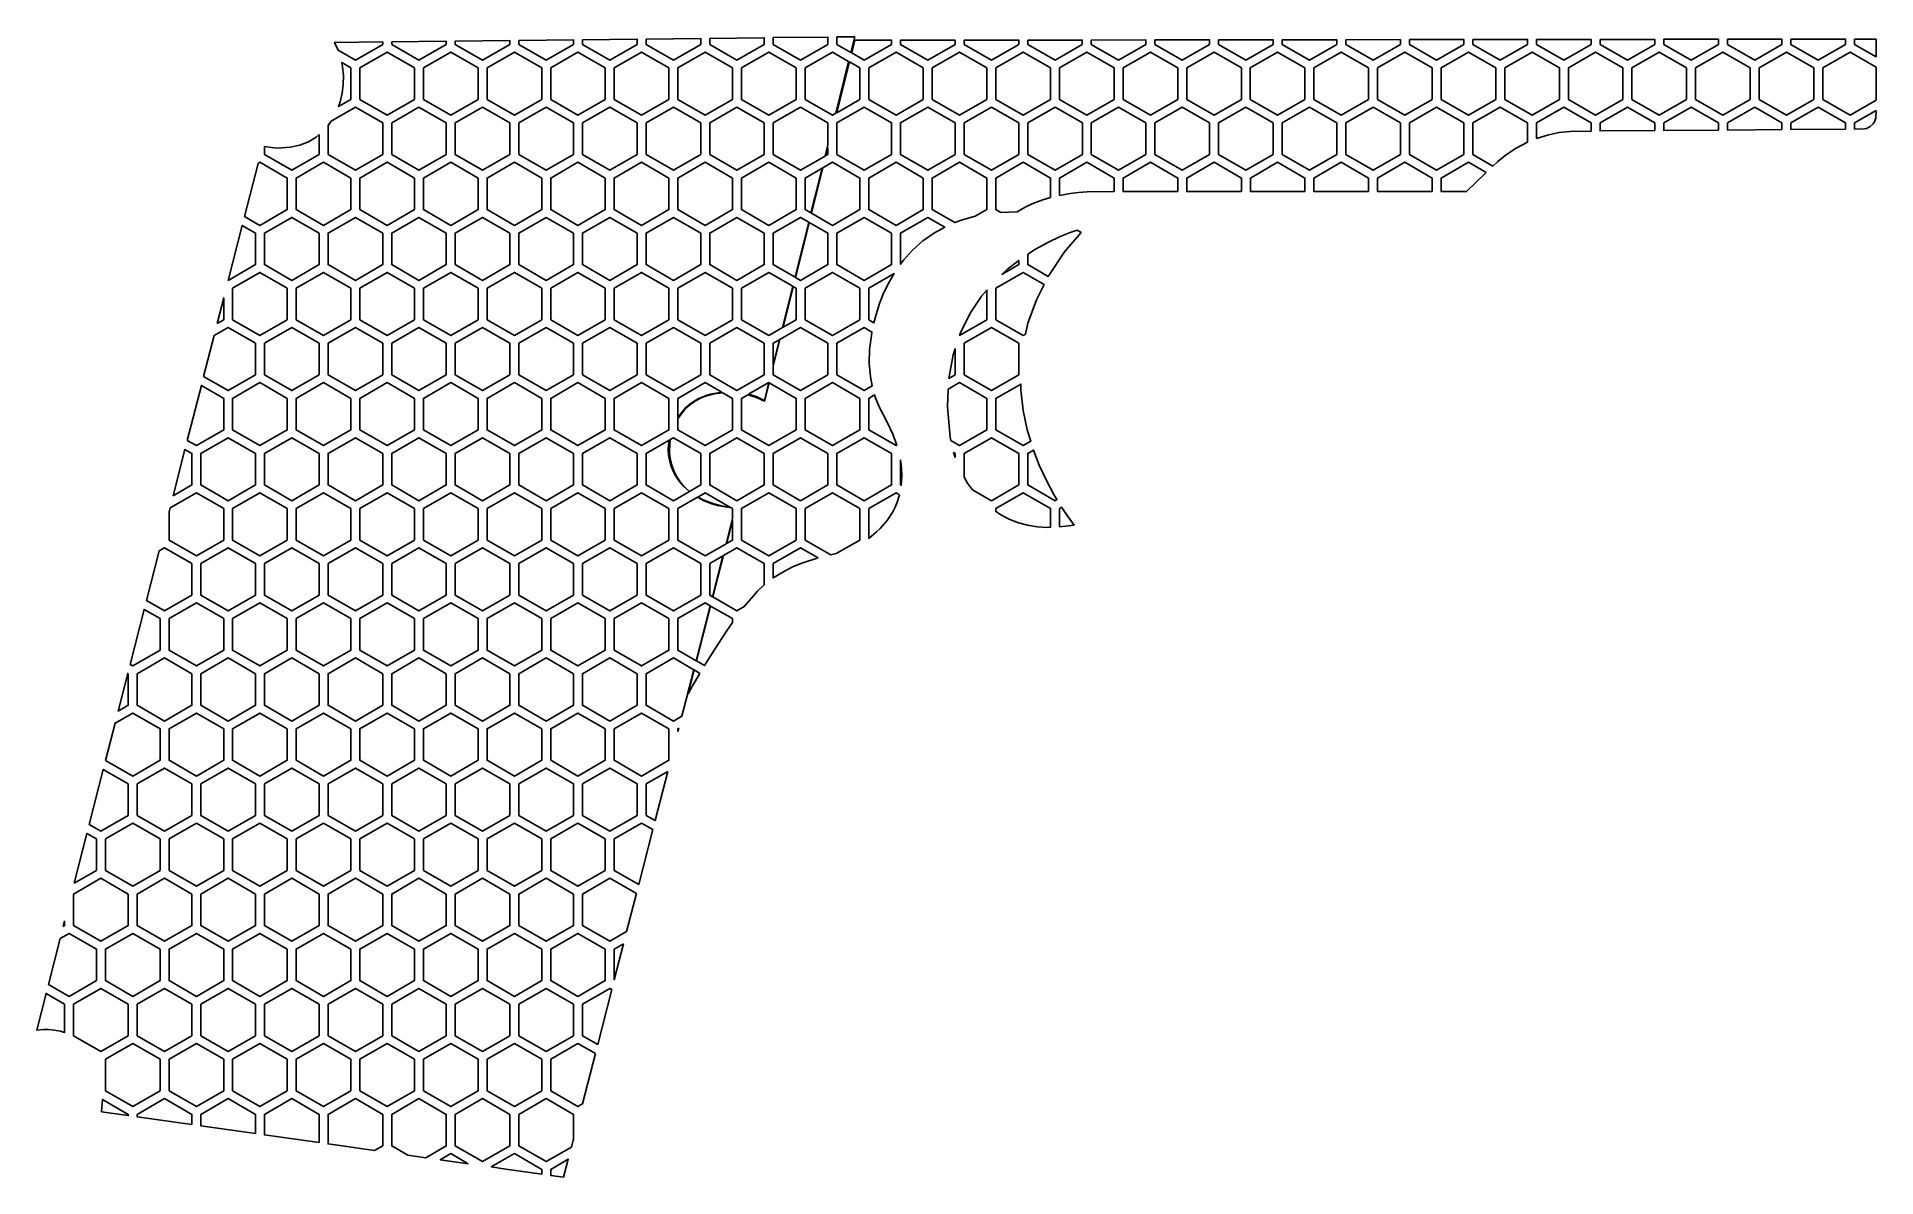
# Model space of a CAD drawing. Header units: millimetres. Extents: x 155 to 257, y -148 to -85.
import ezdxf

# ---------------------------------------------------------------- set-up
doc = ezdxf.new("R2010")
doc.units = ezdxf.units.MM

# ---------------------------------------------------------------- blocks, each defined once
blk = doc.blocks.new('HEX')
blk.add_lwpolyline([(1.516, 0.875), (0, 1.75), (-1.516, 0.875), (-1.516, -0.875), (0, -1.75), (1.516, -0.875)], close=True)

msp = doc.modelspace()

# ---------------------------------------------------------------- linework, layer by layer
for points in [[(195.617, -84.78), (198.648, -84.747), (198.648, -85.151), (197.132, -86.026), (195.617, -85.151), (195.617, -84.78)], [(200.135, -84.731), (199.92, -85.597), (199.148, -85.151), (199.148, -84.742), (200.135, -84.731)], [(171.464, -85.471), (171.265, -85.044), (173.93, -85.015), (173.93, -85.151), (172.415, -86.026), (171.464, -85.471)], [(174.43, -85.009), (177.461, -84.977), (177.461, -85.151), (175.946, -86.026), (174.43, -85.151), (174.43, -85.009)], [(177.961, -84.971), (180.992, -84.938), (180.992, -85.151), (179.477, -86.026), (177.961, -85.151), (177.961, -84.971)], [(181.492, -84.933), (184.524, -84.9), (184.524, -85.151), (183.008, -86.026), (181.492, -85.151), (181.492, -84.933)], [(185.024, -84.895), (188.055, -84.862), (188.055, -85.151), (186.539, -86.026), (185.024, -85.151), (185.024, -84.895)], [(188.555, -84.856), (191.586, -84.824), (191.586, -85.151), (190.07, -86.026), (188.555, -85.151), (188.555, -84.856)], [(192.086, -84.818), (195.117, -84.785), (195.117, -85.151), (193.601, -86.026), (192.086, -85.151), (192.086, -84.818)], [(199.795, -86.102), (199.081, -88.978), (198.898, -89.084), (197.382, -88.209), (197.382, -86.459), (198.898, -85.584), (199.795, -86.102)], [(200.145, -84.927), (202.179, -84.924), (202.179, -85.151), (200.663, -86.026), (199.97, -85.625), (200.145, -84.927)], [(202.679, -84.924), (205.71, -84.92), (205.71, -85.151), (204.194, -86.026), (202.679, -85.151), (202.679, -84.924)], [(206.21, -84.92), (209.241, -84.916), (209.241, -85.151), (207.726, -86.026), (206.21, -85.151), (206.21, -84.92)], [(209.741, -84.915), (212.772, -84.912), (212.772, -85.151), (211.257, -86.026), (209.741, -85.151), (209.741, -84.915)], [(213.272, -84.911), (216.303, -84.907), (216.303, -85.151), (214.788, -86.026), (213.272, -85.151), (213.272, -84.911)], [(216.803, -84.907), (219.834, -84.903), (219.834, -85.151), (218.319, -86.026), (216.803, -85.151), (216.803, -84.907)], [(220.334, -84.902), (223.365, -84.899), (223.365, -85.151), (221.85, -86.026), (220.334, -85.151), (220.334, -84.902)], [(223.865, -84.898), (226.897, -84.894), (226.897, -85.151), (225.381, -86.026), (223.865, -85.151), (223.865, -84.898)], [(227.397, -84.894), (230.428, -84.89), (230.428, -85.151), (228.912, -86.026), (227.397, -85.151), (227.397, -84.894)], [(230.928, -84.889), (233.959, -84.886), (233.959, -85.151), (232.443, -86.026), (230.928, -85.151), (230.928, -84.889)], [(234.459, -84.885), (237.49, -84.881), (237.49, -85.151), (235.974, -86.026), (234.459, -85.151), (234.459, -84.885)], [(237.99, -84.881), (241.021, -84.877), (241.021, -85.151), (239.505, -86.026), (237.99, -85.151), (237.99, -84.881)], [(241.521, -84.877), (244.552, -84.873), (244.552, -85.151), (243.036, -86.026), (241.521, -85.151), (241.521, -84.877)], [(245.052, -84.872), (248.083, -84.869), (248.083, -85.151), (246.568, -86.026), (245.052, -85.151), (245.052, -84.872)], [(248.583, -84.868), (251.614, -84.864), (251.614, -85.151), (250.099, -86.026), (248.583, -85.151), (248.583, -84.868)], [(252.114, -84.864), (255.145, -84.86), (255.145, -85.151), (253.63, -86.026), (252.114, -85.151), (252.114, -84.864)], [(256.846, -86.421), (256.846, -88.246), (255.395, -89.084), (253.88, -88.209), (253.88, -86.459), (255.395, -85.584), (256.846, -86.421)], [(256.846, -84.858), (256.846, -85.844), (255.645, -85.151), (255.645, -84.859), (256.846, -84.858)], [(171.574, -88.34), (171.686, -87.864), (171.745, -87.376), (171.753, -86.886), (171.708, -86.4), (171.661, -86.168), (172.165, -86.459), (172.165, -88.209), (171.48, -88.604), (171.574, -88.34)], [(199.139, -88.945), (199.518, -87.431), (199.844, -86.13), (200.413, -86.459), (200.413, -88.209), (199.139, -88.945)], [(170.899, -89.661), (171.068, -89.419), (172.415, -88.642), (173.93, -89.517), (173.93, -91.267), (172.415, -92.142), (170.899, -91.267), (170.899, -89.661)], [(198.648, -90.724), (198.491, -91.358), (197.132, -92.142), (195.617, -91.267), (195.617, -89.517), (197.132, -88.642), (198.648, -89.517), (198.648, -90.724)], [(237.49, -90.581), (236.858, -90.91), (236.329, -91.258), (235.833, -91.656), (235.565, -91.906), (234.459, -91.267), (234.459, -89.517), (235.974, -88.642), (237.49, -89.517), (237.49, -90.581)], [(241.021, -89.963), (239.85, -89.983), (239.218, -90.054), (238.599, -90.185), (237.99, -90.375), (237.99, -89.517), (239.505, -88.642), (241.021, -89.517), (241.021, -89.963)], [(244.552, -89.938), (241.521, -89.96), (241.521, -89.517), (243.036, -88.642), (244.552, -89.517), (244.552, -89.938)], [(248.083, -89.913), (245.052, -89.934), (245.052, -89.517), (246.568, -88.642), (248.083, -89.517), (248.083, -89.913)], [(251.614, -89.888), (248.583, -89.909), (248.583, -89.517), (250.099, -88.642), (251.614, -89.517), (251.614, -89.888)], [(255.145, -89.862), (252.114, -89.884), (252.114, -89.517), (253.63, -88.642), (255.145, -89.517), (255.145, -89.862)], [(256.846, -88.824), (256.831, -89.238), (256.755, -89.448), (256.674, -89.57), (256.513, -89.719), (256.315, -89.818), (256.167, -89.85), (255.645, -89.859), (255.645, -89.517), (256.846, -88.824)], [(167.368, -90.824), (167.76, -90.885), (168.092, -90.907), (168.792, -90.866), (169.325, -90.746), (169.804, -90.555), (170.231, -90.3), (170.399, -90.161), (170.399, -91.267), (168.884, -92.142), (167.368, -91.267), (167.368, -90.824)], [(166.259, -94.704), (167.01, -91.762), (167.118, -91.7), (168.634, -92.575), (168.634, -94.325), (167.118, -95.2), (166.259, -94.704)], [(197.74, -94.531), (198.373, -92.003), (198.898, -91.7), (200.413, -92.575), (200.413, -94.325), (198.898, -95.2), (197.74, -94.531)], [(198.542, -91.328), (198.648, -90.907), (198.648, -91.267), (198.542, -91.328)], [(206.117, -94.887), (205.702, -95.051), (204.444, -94.325), (204.444, -92.575), (205.96, -91.7), (207.476, -92.575), (207.476, -94.325), (206.826, -94.7), (206.117, -94.887)], [(211.007, -93.656), (210.589, -93.781), (210.031, -93.991), (209.608, -94.188), (209.162, -94.448), (208.256, -94.487), (207.976, -94.325), (207.976, -92.575), (209.491, -91.7), (211.007, -92.575), (211.007, -93.656)], [(214.538, -93.324), (213.044, -93.337), (212.556, -93.372), (212.098, -93.428), (211.507, -93.536), (211.507, -92.575), (213.022, -91.7), (214.538, -92.575), (214.538, -93.324)], [(218.069, -93.324), (215.038, -93.324), (215.038, -92.575), (216.553, -91.7), (218.069, -92.575), (218.069, -93.324)], [(221.6, -93.324), (218.569, -93.324), (218.569, -92.575), (220.084, -91.7), (221.6, -92.575), (221.6, -93.324)], [(225.131, -93.324), (222.1, -93.324), (222.1, -92.575), (223.615, -91.7), (225.131, -92.575), (225.131, -93.324)], [(228.662, -93.324), (225.631, -93.324), (225.631, -92.575), (227.147, -91.7), (228.662, -92.575), (228.662, -93.324)], [(232.193, -93.324), (229.162, -93.324), (229.162, -92.575), (230.678, -91.7), (232.193, -92.575), (232.193, -93.324)], [(235.192, -92.268), (234.103, -93.324), (232.693, -93.324), (232.693, -92.575), (234.209, -91.7), (235.192, -92.268)], [(198.323, -92.031), (197.944, -93.562), (197.708, -94.513), (197.382, -94.325), (197.382, -92.575), (198.323, -92.031)], [(197.582, -95.018), (196.823, -98.079), (195.617, -97.383), (195.617, -95.633), (197.132, -94.758), (197.582, -95.018)], [(204.562, -95.608), (203.913, -96.066), (203.343, -96.576), (202.847, -97.128), (202.679, -97.358), (202.679, -95.633), (204.194, -94.758), (205.132, -95.299), (204.562, -95.608)], [(165.353, -98.258), (166.13, -95.207), (166.868, -95.633), (166.868, -97.383), (165.353, -98.258)], [(196.848, -98.094), (197.324, -96.195), (197.614, -95.036), (198.648, -95.633), (198.648, -97.383), (197.132, -98.258), (196.848, -98.094)], [(210.173, -96.526), (210.893, -96.133), (211.545, -95.827), (212.101, -95.603), (212.487, -95.468), (212.7, -95.591), (211.781, -96.68), (210.879, -98.04), (209.741, -97.383), (209.741, -96.805), (210.173, -96.526)], [(196.698, -98.584), (196.129, -100.876), (195.367, -101.316), (193.851, -100.441), (193.851, -98.691), (195.367, -97.816), (196.698, -98.584)], [(202.06, -98.316), (201.759, -98.932), (201.513, -99.549), (201.318, -100.158), (201.203, -100.608), (200.913, -100.441), (200.913, -98.691), (202.322, -97.878), (202.06, -98.316)], [(210.223, -99.335), (209.756, -100.635), (209.619, -101.242), (209.491, -101.316), (207.976, -100.441), (207.976, -98.691), (209.491, -97.816), (210.653, -98.486), (210.223, -99.335)], [(208.643, -97.609), (209.241, -97.149), (209.241, -97.383), (208.307, -97.922), (208.643, -97.609)], [(196.156, -100.86), (196.697, -98.699), (196.722, -98.598), (196.882, -98.691), (196.882, -100.441), (196.156, -100.86)], [(206.006, -101.163), (206.542, -100.082), (207.179, -99.135), (207.476, -98.791), (207.476, -100.441), (205.96, -101.316), (206.006, -101.163)], [(164.741, -100.649), (165.103, -99.234), (165.103, -100.441), (164.741, -100.649)], [(163.991, -103.588), (164.569, -101.326), (165.353, -100.874), (166.868, -101.749), (166.868, -103.499), (165.353, -104.374), (163.991, -103.588)], [(195.617, -103.014), (195.987, -101.535), (197.132, -100.874), (198.648, -101.749), (198.648, -103.499), (197.132, -104.374), (195.617, -103.499), (195.617, -103.014)], [(201.059, -101.309), (200.963, -102.086), (200.945, -102.851), (201.012, -103.611), (201.106, -104.118), (200.663, -104.374), (199.148, -103.499), (199.148, -101.749), (200.663, -100.874), (201.095, -101.123), (201.059, -101.309)], [(195.962, -101.55), (195.617, -102.941), (195.617, -101.749), (195.962, -101.55)], [(205.6, -102.385), (205.71, -102.053), (205.71, -103.499), (205.36, -103.701), (205.6, -102.385)], [(163.084, -107.142), (163.863, -104.091), (165.103, -104.807), (165.103, -106.557), (163.587, -107.432), (163.084, -107.142)], [(192.755, -104.463), (192.138, -104.57), (191.898, -104.643), (191.44, -104.839), (191.225, -104.963), (190.987, -105.131), (190.767, -105.322), (190.568, -105.533), (190.32, -105.868), (190.32, -104.807), (191.836, -103.932), (192.755, -104.463)], [(194.199, -104.606), (194.675, -104.753), (195.13, -104.958), (195.384, -103.942), (196.882, -104.807), (196.882, -106.557), (195.367, -107.432), (193.851, -106.557), (193.851, -104.807), (194.199, -104.606)], [(195.126, -104.917), (194.657, -104.712), (194.238, -104.583), (195.367, -103.932), (195.126, -104.917)], [(205.436, -106.97), (205.286, -105.281), (205.327, -104.297), (205.96, -103.932), (207.476, -104.807), (207.476, -106.557), (205.96, -107.432), (205.471, -107.149), (205.436, -106.97)], [(209.354, -104.332), (209.484, -105.473), (209.713, -106.555), (209.905, -107.193), (209.491, -107.432), (207.976, -106.557), (207.976, -104.807), (209.351, -104.013), (209.354, -104.332)], [(190.402, -105.812), (190.695, -105.445), (190.911, -105.236), (191.138, -105.058), (191.372, -104.909), (191.61, -104.787), (191.85, -104.69), (192.325, -104.558), (192.808, -104.493), (193.351, -104.807), (193.351, -106.557), (191.836, -107.432), (190.32, -106.557), (190.32, -105.944), (190.402, -105.812)], [(201.315, -104.839), (201.506, -105.31), (201.933, -106.127), (202.248, -106.802), (202.473, -107.407), (202.429, -107.432), (200.913, -106.557), (200.913, -104.807), (201.241, -104.618), (201.315, -104.839)], [(189.796, -107.383), (189.785, -107.672), (189.803, -107.961), (189.85, -108.247), (189.926, -108.528), (190.032, -108.802), (190.17, -109.065), (190.394, -109.396), (190.652, -109.696), (190.957, -109.978), (190.07, -110.49), (188.555, -109.615), (188.555, -107.865), (189.828, -107.13), (189.796, -107.383)], [(190.965, -109.973), (190.758, -109.793), (190.575, -109.603), (190.406, -109.391), (190.253, -109.155), (190.12, -108.895), (189.965, -108.464), (189.877, -108.015), (189.857, -107.786), (189.867, -107.326), (189.898, -107.09), (190.07, -106.99), (191.586, -107.865), (191.586, -109.615), (190.965, -109.973)], [(206.406, -109.516), (206.21, -109.191), (206.21, -107.865), (207.726, -106.99), (209.241, -107.865), (209.241, -109.615), (207.726, -110.49), (206.673, -109.882), (206.406, -109.516)], [(162.3, -110.213), (162.956, -107.645), (163.337, -107.865), (163.337, -109.615), (162.3, -110.213)], [(202.714, -108.453), (202.755, -109.079), (202.719, -109.638), (202.679, -109.615), (202.679, -108.23), (202.714, -108.453)], [(205.71, -108.094), (205.627, -107.817), (205.71, -107.865), (205.71, -108.094)], [(210.38, -108.512), (210.778, -109.373), (211.191, -110.145), (211.362, -110.429), (211.257, -110.49), (209.741, -109.615), (209.741, -107.865), (210.06, -107.681), (210.38, -108.512)], [(162.127, -110.891), (163.587, -110.048), (165.103, -110.923), (165.103, -112.673), (163.587, -113.548), (162.071, -112.673), (162.071, -111.11), (162.127, -110.891)], [(193.244, -110.861), (192.822, -110.793), (192.308, -110.662), (191.754, -110.453), (191.427, -110.284), (191.836, -110.048), (193.244, -110.861)], [(199.109, -113.426), (198.806, -113.495), (197.382, -112.673), (197.382, -110.923), (198.898, -110.048), (200.413, -110.923), (200.413, -112.673), (199.109, -113.426)], [(202.619, -110.158), (202.49, -110.573), (202.376, -110.841), (202.244, -111.099), (201.93, -111.584), (201.556, -112.024), (201.349, -112.226), (200.913, -112.584), (200.913, -110.923), (202.429, -110.048), (202.619, -110.158)], [(210.797, -111.974), (210.258, -111.942), (209.734, -111.855), (209.23, -111.717), (208.746, -111.529), (208.286, -111.294), (207.976, -111.096), (207.976, -110.923), (209.491, -110.048), (211.007, -110.923), (211.007, -111.965), (210.797, -111.974)], [(192.524, -110.748), (193.289, -110.887), (193.351, -110.923), (193.351, -111.485), (192.994, -112.879), (191.836, -113.548), (190.32, -112.673), (190.32, -110.923), (191.406, -110.296), (191.773, -110.491), (192.141, -110.638), (192.524, -110.748)], [(212.317, -111.855), (211.507, -111.934), (211.507, -110.923), (211.622, -110.856), (211.981, -111.394), (212.317, -111.855)], [(193.025, -112.861), (193.201, -112.173), (193.351, -111.585), (193.351, -112.673), (193.025, -112.861)], [(160.817, -116.026), (161.517, -113.282), (161.821, -113.106), (163.337, -113.981), (163.337, -115.731), (161.821, -116.606), (160.817, -116.026)], [(195.117, -115.159), (194.746, -115.513), (194.402, -115.892), (194.007, -116.372), (193.601, -116.606), (192.264, -115.834), (192.851, -113.539), (193.601, -113.106), (195.117, -113.981), (195.117, -115.159)], [(198.101, -113.665), (197.265, -113.932), (196.691, -114.169), (196.138, -114.449), (195.617, -114.774), (195.617, -113.981), (197.132, -113.106), (198.101, -113.665)], [(192.82, -113.557), (192.24, -115.82), (192.086, -115.731), (192.086, -113.981), (192.82, -113.557)], [(192.111, -116.323), (191.33, -119.372), (190.32, -118.789), (190.32, -117.039), (191.836, -116.164), (192.111, -116.323)], [(193.011, -117.738), (192.363, -118.727), (191.798, -119.642), (191.354, -119.386), (192.135, -116.337), (193.351, -117.039), (193.351, -117.248), (193.011, -117.738)], [(159.91, -119.579), (160.688, -116.529), (161.571, -117.039), (161.571, -118.789), (160.056, -119.664), (159.91, -119.579)], [(191.201, -119.875), (190.54, -122.45), (190.07, -122.722), (188.555, -121.847), (188.555, -120.097), (190.07, -119.222), (191.201, -119.875)], [(159.249, -122.169), (159.781, -120.083), (159.806, -120.097), (159.806, -121.847), (159.249, -122.169)], [(191.54, -120.075), (191.136, -120.771), (190.886, -121.216), (191.226, -119.889), (191.54, -120.075)], [(158.549, -124.91), (159.076, -122.846), (160.056, -122.28), (161.571, -123.155), (161.571, -124.905), (160.056, -125.78), (158.549, -124.91)], [(190.32, -123.31), (190.32, -123.155), (190.367, -123.128), (190.32, -123.31)], [(157.642, -128.464), (158.421, -125.413), (159.806, -126.213), (159.806, -127.963), (158.29, -128.838), (157.642, -128.464)], [(189.753, -125.521), (189.053, -128.251), (188.555, -127.963), (188.555, -126.213), (189.753, -125.521)], [(188.925, -128.754), (188.143, -131.803), (186.789, -131.021), (186.789, -129.271), (188.305, -128.396), (188.925, -128.754)], [(156.808, -131.733), (157.514, -128.967), (158.04, -129.271), (158.04, -131.021), (156.808, -131.733)], [(188.014, -132.306), (187.473, -134.414), (186.539, -134.954), (185.024, -134.079), (185.024, -132.329), (186.539, -131.454), (188.014, -132.306)], [(155.374, -137.348), (156.024, -134.801), (156.525, -134.512), (158.04, -135.387), (158.04, -137.137), (156.525, -138.012), (155.374, -137.348)], [(156.275, -133.82), (156.275, -134.079), (156.197, -134.124), (156.275, -133.82)], [(187.3, -135.092), (186.789, -137.084), (186.789, -135.387), (187.3, -135.092)], [(156.045, -139.948), (155.699, -139.887), (155.386, -139.859), (155.118, -139.854), (154.728, -139.88), (155.246, -137.851), (156.275, -138.445), (156.275, -140.012), (156.045, -139.948)], [(186.648, -137.633), (185.867, -140.682), (185.024, -140.195), (185.024, -138.445), (186.539, -137.57), (186.648, -137.633)], [(185.738, -141.185), (185.02, -143.986), (184.774, -144.128), (183.258, -143.253), (183.258, -141.503), (184.774, -140.628), (185.738, -141.185)], [(158.317, -144.423), (158.373, -143.734), (159.806, -144.561), (159.806, -144.633), (158.317, -144.423)], [(163.337, -145.133), (160.306, -144.704), (160.306, -144.561), (161.821, -143.686), (163.337, -144.561), (163.337, -145.133)], [(166.868, -145.632), (163.837, -145.204), (163.837, -144.561), (165.353, -143.686), (166.868, -144.561), (166.868, -145.632)], [(170.399, -146.132), (167.368, -145.703), (167.368, -144.561), (168.884, -143.686), (170.399, -144.561), (170.399, -146.132)], [(173.485, -146.568), (170.899, -146.202), (170.899, -144.561), (172.415, -143.686), (173.93, -144.561), (173.93, -146.311), (173.485, -146.568)], [(176.321, -146.969), (175.327, -146.829), (174.43, -146.311), (174.43, -144.561), (175.946, -143.686), (177.461, -144.561), (177.461, -146.311), (176.321, -146.969)], [(184.407, -146.379), (183.008, -147.186), (181.492, -146.311), (181.492, -144.561), (183.008, -143.686), (184.524, -144.561), (184.524, -145.922), (184.407, -146.379)], [(178.679, -147.303), (177.125, -147.083), (177.711, -146.744), (178.679, -147.303)], [(182.758, -147.88), (180.77, -147.598), (179.961, -147.484), (181.242, -146.744), (182.758, -147.619), (182.758, -147.88)], [(183.978, -148.052), (183.258, -147.95), (183.258, -147.619), (184.233, -147.056), (183.978, -148.052)]]:
    msp.add_lwpolyline(points, close=True)

# ---------------------------------------------------------------- block references
for p in [(174.18, -87.334), (177.711, -87.334), (181.242, -87.334), (184.774, -87.334), (188.305, -87.334), (191.836, -87.334), (195.367, -87.334), (202.429, -87.334), (205.96, -87.334), (209.491, -87.334), (213.022, -87.334), (216.553, -87.334), (220.084, -87.334), (223.615, -87.334), (227.147, -87.334), (230.678, -87.334), (234.209, -87.334), (237.74, -87.334), (241.271, -87.334), (244.802, -87.334), (248.333, -87.334), (251.864, -87.334), (175.946, -90.392), (179.477, -90.392), (183.008, -90.392), (186.539, -90.392), (190.07, -90.392), (193.601, -90.392), (200.663, -90.392), (204.194, -90.392), (207.726, -90.392), (211.257, -90.392), (214.788, -90.392), (218.319, -90.392), (221.85, -90.392), (225.381, -90.392), (228.912, -90.392), (232.443, -90.392), (170.649, -93.45), (174.18, -93.45), (177.711, -93.45), (181.242, -93.45), (184.774, -93.45), (188.305, -93.45), (191.836, -93.45), (195.367, -93.45), (202.429, -93.45), (168.884, -96.508), (172.415, -96.508), (175.946, -96.508), (179.477, -96.508), (183.008, -96.508), (186.539, -96.508), (190.07, -96.508), (193.601, -96.508), (200.663, -96.508), (167.118, -99.566), (170.649, -99.566), (174.18, -99.566), (177.711, -99.566), (181.242, -99.566), (184.774, -99.566), (188.305, -99.566), (191.836, -99.566), (198.898, -99.566), (168.884, -102.624), (172.415, -102.624), (175.946, -102.624), (179.477, -102.624), (183.008, -102.624), (186.539, -102.624), (190.07, -102.624), (193.601, -102.624), (207.726, -102.624), (167.118, -105.682), (170.649, -105.682), (174.18, -105.682), (177.711, -105.682), (181.242, -105.682), (184.774, -105.682), (188.305, -105.682), (198.898, -105.682), (165.353, -108.74), (168.884, -108.74), (172.415, -108.74), (175.946, -108.74), (179.477, -108.74), (183.008, -108.74), (186.539, -108.74), (193.601, -108.74), (197.132, -108.74), (200.663, -108.74), (167.118, -111.798), (170.649, -111.798), (174.18, -111.798), (177.711, -111.798), (181.242, -111.798), (184.774, -111.798), (188.305, -111.798), (195.367, -111.798), (165.353, -114.856), (168.884, -114.856), (172.415, -114.856), (175.946, -114.856), (179.477, -114.856), (183.008, -114.856), (186.539, -114.856), (190.07, -114.856), (163.587, -117.914), (167.118, -117.914), (170.649, -117.914), (174.18, -117.914), (177.711, -117.914), (181.242, -117.914), (184.774, -117.914), (188.305, -117.914), (161.821, -120.972), (165.353, -120.972), (168.884, -120.972), (172.415, -120.972), (175.946, -120.972), (179.477, -120.972), (183.008, -120.972), (186.539, -120.972), (163.587, -124.03), (167.118, -124.03), (170.649, -124.03), (174.18, -124.03), (177.711, -124.03), (181.242, -124.03), (184.774, -124.03), (188.305, -124.03), (161.821, -127.088), (165.353, -127.088), (168.884, -127.088), (172.415, -127.088), (175.946, -127.088), (179.477, -127.088), (183.008, -127.088), (186.539, -127.088), (160.056, -130.146), (163.587, -130.146), (167.118, -130.146), (170.649, -130.146), (174.18, -130.146), (177.711, -130.146), (181.242, -130.146), (184.774, -130.146), (158.29, -133.204), (161.821, -133.204), (165.353, -133.204), (168.884, -133.204), (172.415, -133.204), (175.946, -133.204), (179.477, -133.204), (183.008, -133.204), (160.056, -136.262), (163.587, -136.262), (167.118, -136.262), (170.649, -136.262), (174.18, -136.262), (177.711, -136.262), (181.242, -136.262), (184.774, -136.262), (158.29, -139.32), (161.821, -139.32), (165.353, -139.32), (168.884, -139.32), (172.415, -139.32), (175.946, -139.32), (179.477, -139.32), (183.008, -139.32), (160.056, -142.378), (163.587, -142.378), (167.118, -142.378), (170.649, -142.378), (174.18, -142.378), (177.711, -142.378), (181.242, -142.378), (179.477, -145.436)]:
    msp.add_blockref('HEX', p)

doc.saveas('drawing.dxf')
